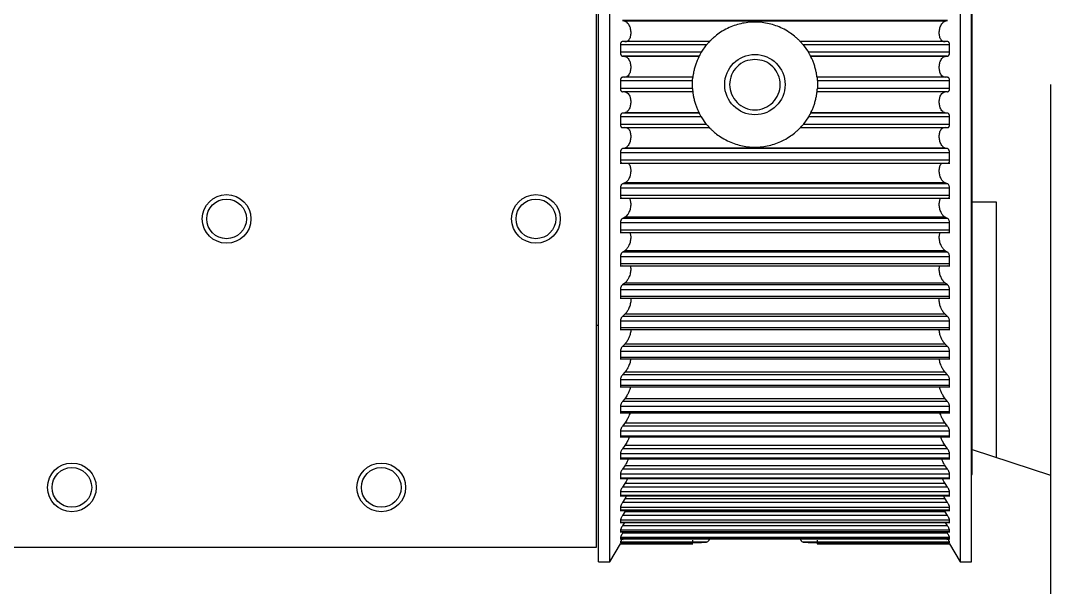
# Model space of a CAD drawing. Header units: millimetres. Extents: x -898 to -44, y -703 to 190.
# Drawn here: x -412.1 to -326.5, y 96.1 to 143.2 of the extents above; entities that cross this region are included whole.
import ezdxf

# ---------------------------------------------------------------- set-up
doc = ezdxf.new("R2010")
doc.units = ezdxf.units.MM

msp = doc.modelspace()

# ---------------------------------------------------------------- linework, layer by layer
at = {"color": 7, "linetype": 'Continuous', "lineweight": 25}
for p, q in [((-364.099, 98.196), (-364.099, 177.559)), ((-363.149, 98.196), (-363.149, 177.559)), ((-334.049, 177.559), (-334.049, 98.196)), ((-333.099, 98.196), (-333.099, 177.559)), ((-364.299, 176.378), (-364.299, 99.378)), ((-333.049, 105.478), (-333.049, 170.278)), ((-362.109, 143.203), (-361.915, 143.156)), ((-335.089, 143.203), (-362.109, 143.203)), ((-335.283, 143.156), (-361.915, 143.156)), ((-335.283, 143.156), (-335.089, 143.203)), ((-354.848, 141.456), (-362.124, 141.456)), ((-335.073, 141.456), (-347.349, 141.456)), ((-362.283, 141.182), (-362.283, 140.565)), ((-355.114, 141.182), (-362.283, 141.182)), ((-355.551, 140.565), (-362.283, 140.565)), ((-355.551, 140.565), (-355.114, 141.182)), ((-334.915, 141.182), (-347.084, 141.182)), ((-347.084, 141.182), (-346.647, 140.565)), ((-334.915, 140.565), (-346.647, 140.565)), ((-334.915, 140.565), (-334.915, 141.182)), ((-362.109, 140.244), (-361.915, 140.223)), ((-355.729, 140.244), (-362.109, 140.244)), ((-355.74, 140.223), (-361.915, 140.223)), ((-355.74, 140.223), (-355.729, 140.244)), ((-335.089, 140.244), (-346.469, 140.244)), ((-346.469, 140.244), (-346.458, 140.223)), ((-335.283, 140.223), (-346.458, 140.223)), ((-335.283, 140.223), (-335.089, 140.244)), ((-362.283, 138.187), (-362.283, 137.568)), ((-356.29, 138.187), (-362.283, 138.187)), ((-356.263, 138.485), (-362.109, 138.485)), ((-335.089, 138.485), (-345.934, 138.485)), ((-334.915, 138.187), (-345.908, 138.187)), ((-334.915, 137.568), (-334.915, 138.187)), ((-326.54, 137.878), (-326.54, 4.401)), ((-356.29, 137.568), (-362.283, 137.568)), ((-356.263, 137.271), (-362.109, 137.271)), ((-335.089, 137.271), (-345.934, 137.271)), ((-334.915, 137.568), (-345.908, 137.568)), ((-361.915, 135.532), (-362.109, 135.511)), ((-355.729, 135.511), (-362.109, 135.511)), ((-355.74, 135.532), (-361.915, 135.532)), ((-355.74, 135.532), (-355.729, 135.511)), ((-346.469, 135.511), (-346.458, 135.532)), ((-335.089, 135.511), (-346.469, 135.511)), ((-335.283, 135.532), (-346.458, 135.532)), ((-335.089, 135.511), (-335.283, 135.532)), ((-362.283, 135.191), (-362.283, 134.573)), ((-355.551, 135.191), (-362.283, 135.191)), ((-355.114, 134.573), (-362.283, 134.573)), ((-355.114, 134.573), (-355.551, 135.191)), ((-346.647, 135.191), (-347.084, 134.573)), ((-334.915, 134.573), (-347.084, 134.573)), ((-334.915, 135.191), (-346.647, 135.191)), ((-334.915, 134.573), (-334.915, 135.191)), ((-362.124, 134.299), (-354.852, 134.299)), ((-347.345, 134.299), (-335.073, 134.299)), ((-362.283, 132.211), (-362.283, 131.599)), ((-334.915, 132.211), (-362.283, 132.211)), ((-361.915, 132.599), (-362.109, 132.552)), ((-335.089, 132.552), (-362.109, 132.552)), ((-335.283, 132.599), (-361.915, 132.599)), ((-335.089, 132.552), (-335.283, 132.599)), ((-334.915, 131.599), (-334.915, 132.211)), ((-362.308, 131.348), (-334.892, 131.348)), ((-334.915, 131.599), (-362.283, 131.599)), ((-362.283, 129.266), (-362.283, 128.664)), ((-334.915, 129.266), (-362.283, 129.266)), ((-361.915, 129.699), (-362.109, 129.626)), ((-335.089, 129.626), (-362.109, 129.626)), ((-335.283, 129.699), (-361.915, 129.699)), ((-335.089, 129.626), (-335.283, 129.699)), ((-334.915, 128.664), (-334.915, 129.266)), ((-362.308, 128.436), (-334.892, 128.436)), ((-334.915, 128.664), (-362.283, 128.664)), ((-333.049, 128.118), (-331.049, 128.118)), ((-331.049, 128.118), (-331.049, 106.878)), ((-361.915, 126.85), (-362.109, 126.751)), ((-335.089, 126.751), (-362.109, 126.751)), ((-335.283, 126.85), (-361.915, 126.85)), ((-335.089, 126.751), (-335.283, 126.85)), ((-362.283, 126.374), (-362.283, 125.785)), ((-334.915, 126.374), (-362.283, 126.374)), ((-334.915, 125.785), (-334.915, 126.374)), ((-362.308, 125.58), (-334.892, 125.58)), ((-334.915, 125.785), (-362.283, 125.785)), ((-362.283, 123.553), (-362.283, 122.981)), ((-334.915, 123.553), (-362.283, 123.553)), ((-361.915, 124.068), (-362.109, 123.944)), ((-335.089, 123.944), (-362.109, 123.944)), ((-335.283, 124.068), (-361.915, 124.068)), ((-335.089, 123.944), (-335.283, 124.068)), ((-334.915, 122.981), (-334.915, 123.553)), ((-362.308, 122.798), (-334.892, 122.798)), ((-334.915, 122.981), (-362.283, 122.981)), ((-362.283, 120.82), (-362.283, 120.268)), ((-334.915, 120.82), (-362.283, 120.82)), ((-361.915, 121.371), (-362.109, 121.223)), ((-335.089, 121.223), (-362.109, 121.223)), ((-335.283, 121.371), (-361.915, 121.371)), ((-335.089, 121.223), (-335.283, 121.371)), ((-334.915, 120.268), (-334.915, 120.82)), ((-362.308, 120.107), (-334.892, 120.107)), ((-334.915, 120.268), (-362.283, 120.268)), ((-362.283, 118.192), (-362.283, 117.664)), ((-334.915, 118.192), (-362.283, 118.192)), ((-361.915, 118.776), (-362.109, 118.605)), ((-335.089, 118.605), (-362.109, 118.605)), ((-335.283, 118.776), (-361.915, 118.776)), ((-335.089, 118.605), (-335.283, 118.776)), ((-334.915, 117.664), (-334.915, 118.192)), ((-364.299, 117.868), (-364.099, 117.868)), ((-362.308, 117.523), (-334.892, 117.523)), ((-334.915, 117.664), (-362.283, 117.664)), ((-362.283, 115.686), (-362.283, 115.185)), ((-334.915, 115.686), (-362.283, 115.686)), ((-361.915, 116.299), (-362.109, 116.106)), ((-335.089, 116.106), (-362.109, 116.106)), ((-335.283, 116.299), (-361.915, 116.299)), ((-335.089, 116.106), (-335.283, 116.299)), ((-334.915, 115.185), (-334.915, 115.686)), ((-362.308, 115.064), (-334.892, 115.064)), ((-334.915, 115.185), (-362.283, 115.185)), ((-361.915, 113.955), (-362.109, 113.741)), ((-335.283, 113.955), (-361.915, 113.955)), ((-335.089, 113.741), (-335.283, 113.955)), ((-362.283, 113.317), (-362.283, 112.846)), ((-334.915, 113.317), (-362.283, 113.317)), ((-335.089, 113.741), (-362.109, 113.741)), ((-334.915, 112.846), (-334.915, 113.317)), ((-362.308, 112.743), (-334.892, 112.743)), ((-334.915, 112.846), (-362.283, 112.846)), ((-361.915, 111.759), (-362.109, 111.525)), ((-335.089, 111.525), (-362.109, 111.525)), ((-335.283, 111.759), (-361.915, 111.759)), ((-335.089, 111.525), (-335.283, 111.759)), ((-362.308, 110.575), (-334.892, 110.575)), ((-362.283, 111.099), (-362.283, 110.661)), ((-334.915, 111.099), (-362.283, 111.099)), ((-334.915, 110.661), (-362.283, 110.661)), ((-334.915, 110.661), (-334.915, 111.099)), ((-361.915, 109.723), (-362.109, 109.471)), ((-335.283, 109.723), (-361.915, 109.723)), ((-335.089, 109.471), (-335.283, 109.723)), ((-362.283, 109.046), (-362.283, 108.644)), ((-334.915, 109.046), (-362.283, 109.046)), ((-335.089, 109.471), (-362.109, 109.471)), ((-334.915, 108.644), (-334.915, 109.046)), ((-362.308, 108.574), (-334.892, 108.574)), ((-334.915, 108.644), (-362.283, 108.644)), ((-361.915, 107.861), (-362.109, 107.592)), ((-335.283, 107.861), (-361.915, 107.861)), ((-335.089, 107.592), (-335.283, 107.861)), ((-362.283, 107.171), (-362.283, 106.807)), ((-334.915, 107.171), (-362.283, 107.171)), ((-335.089, 107.592), (-362.109, 107.592)), ((-334.915, 106.807), (-334.915, 107.171)), ((-333.049, 107.539), (-326.54, 105.387)), ((-362.308, 106.751), (-334.892, 106.751)), ((-334.915, 106.807), (-362.283, 106.807)), ((-361.915, 106.184), (-362.109, 105.9)), ((-335.283, 106.184), (-361.915, 106.184)), ((-335.089, 105.9), (-335.283, 106.184)), ((-362.283, 105.485), (-362.283, 105.162)), ((-334.915, 105.485), (-362.283, 105.485)), ((-335.089, 105.9), (-362.109, 105.9)), ((-334.915, 105.162), (-334.915, 105.485)), ((-362.308, 105.119), (-334.892, 105.119)), ((-334.915, 105.162), (-362.283, 105.162)), ((-361.915, 104.703), (-362.109, 104.406)), ((-335.283, 104.703), (-361.915, 104.703)), ((-335.089, 104.406), (-335.283, 104.703)), ((-362.308, 103.686), (-334.892, 103.686)), ((-362.283, 103.999), (-362.283, 103.718)), ((-334.915, 103.999), (-362.283, 103.999)), ((-334.915, 103.718), (-362.283, 103.718)), ((-335.089, 104.406), (-362.109, 104.406)), ((-361.766, 103.686), (-361.915, 103.426)), ((-335.283, 103.426), (-335.431, 103.686)), ((-334.915, 103.718), (-334.915, 103.999)), ((-362.283, 102.722), (-362.283, 102.485)), ((-334.915, 102.722), (-362.283, 102.722)), ((-361.915, 103.426), (-362.109, 103.117)), ((-335.089, 103.117), (-362.109, 103.117)), ((-335.283, 103.426), (-361.915, 103.426)), ((-335.089, 103.117), (-335.283, 103.426)), ((-334.915, 102.485), (-334.915, 102.722)), ((-362.308, 102.463), (-334.892, 102.463)), ((-334.915, 102.485), (-362.283, 102.485)), ((-361.915, 102.361), (-362.109, 102.043)), ((-335.089, 102.043), (-362.109, 102.043)), ((-335.283, 102.361), (-361.915, 102.361)), ((-335.089, 102.043), (-335.283, 102.361)), ((-362.308, 101.456), (-334.892, 101.456)), ((-362.283, 101.661), (-362.283, 101.47)), ((-334.915, 101.661), (-362.283, 101.661)), ((-334.915, 101.47), (-362.283, 101.47)), ((-361.95, 101.456), (-362.109, 101.19)), ((-335.089, 101.19), (-362.109, 101.19)), ((-335.089, 101.19), (-335.247, 101.456)), ((-334.915, 101.47), (-334.915, 101.661)), ((-362.308, 100.672), (-334.892, 100.672)), ((-362.283, 100.824), (-362.283, 100.68)), ((-334.915, 100.824), (-362.283, 100.824)), ((-334.915, 100.68), (-362.283, 100.68)), ((-362.283, 100.216), (-362.283, 100.119)), ((-334.915, 100.216), (-362.283, 100.216)), ((-362.045, 100.672), (-362.109, 100.563)), ((-335.089, 100.563), (-362.109, 100.563)), ((-335.089, 100.563), (-335.153, 100.672)), ((-334.915, 100.68), (-334.915, 100.824)), ((-334.915, 100.119), (-334.915, 100.216)), ((-364.299, 99.378), (-832.549, 99.378)), ((-363.149, 98.196), (-362.283, 99.696)), ((-362.308, 100.115), (-334.892, 100.115)), ((-362.308, 99.79), (-355.526, 99.79)), ((-334.915, 100.119), (-362.283, 100.119)), ((-362.283, 99.839), (-362.283, 99.791)), ((-355.114, 99.839), (-362.283, 99.839)), ((-355.551, 99.791), (-362.283, 99.791)), ((-362.283, 99.697), (-362.283, 99.696)), ((-356.29, 99.697), (-362.283, 99.697)), ((-362.283, 99.696), (-356.261, 99.696)), ((-362.043, 100.115), (-362.109, 100.002)), ((-355.551, 99.791), (-355.114, 99.839)), ((-347.084, 99.839), (-346.647, 99.791)), ((-334.915, 99.839), (-347.084, 99.839)), ((-346.674, 99.79), (-334.892, 99.79)), ((-334.915, 99.791), (-346.647, 99.791)), ((-345.937, 99.696), (-334.915, 99.696)), ((-345.908, 99.697), (-345.9, 99.696)), ((-334.915, 99.697), (-345.908, 99.697)), ((-335.089, 100.002), (-335.154, 100.115)), ((-334.915, 99.791), (-334.915, 99.839)), ((-334.915, 99.696), (-334.915, 99.697)), ((-334.915, 99.696), (-334.049, 98.196)), ((-364.099, 98.196), (-363.149, 98.196)), ((-334.049, 98.196), (-333.099, 98.196))]:
    msp.add_line(p, q, dxfattribs=at)
for centre, radius in [((-351.099, 137.878), 2.512), ((-395.013, 126.711), 2.025), ((-369.299, 126.711), 2.025), ((-395.013, 126.711), 1.65), ((-369.299, 126.711), 1.65), ((-407.87, 104.378), 2.025), ((-382.156, 104.378), 2.025), ((-407.87, 104.378), 1.65), ((-382.156, 104.378), 1.65)]:
    msp.add_circle(centre, radius, dxfattribs=at)
msp.add_arc((-333.149, 105.478), 0.1, 300, 0, dxfattribs=at)
for points, knots in [([(-361.915, 143.156), (-361.844, 143.123), (-361.724, 143.068), (-361.586, 142.879), (-361.506, 142.703), (-361.455, 142.534), (-361.424, 142.362), (-361.413, 142.192), (-361.424, 142.025), (-361.454, 141.864), (-361.504, 141.715), (-361.584, 141.569), (-361.723, 141.432), (-361.843, 141.426), (-361.915, 141.423)], [0, 0, 0, 0, 0.1477468, 0.248318, 0.31704, 0.3813259, 0.4417243, 0.4988965, 0.5561862, 0.6166657, 0.6810101, 0.7497807, 0.8513055, 1, 1, 1, 1]), ([(-347.295, 141.423), (-347.293, 141.421), (-347.289, 141.417), (-347.324, 141.454), (-347.414, 141.549), (-347.589, 141.717), (-347.859, 141.952), (-348.271, 142.256), (-348.972, 142.653), (-349.908, 142.985), (-351.097, 143.124), (-352.285, 142.986), (-353.221, 142.655), (-353.923, 142.258), (-354.337, 141.954), (-354.608, 141.718), (-354.783, 141.549), (-354.874, 141.454), (-354.908, 141.417), (-354.905, 141.421), (-354.903, 141.423)], [0, 0, 0, 0, 0.0157775, 0.0314863, 0.0628949, 0.0923068, 0.1258674, 0.1823978, 0.2509468, 0.3753539, 0.4997929, 0.6243667, 0.748192, 0.8171632, 0.8739243, 0.9075352, 0.9370473, 0.9684791, 0.9841996, 1, 1, 1, 1]), ([(-335.283, 141.423), (-335.354, 141.426), (-335.474, 141.432), (-335.612, 141.567), (-335.691, 141.71), (-335.742, 141.859), (-335.773, 142.019), (-335.784, 142.185), (-335.774, 142.356), (-335.744, 142.528), (-335.693, 142.698), (-335.614, 142.876), (-335.475, 143.067), (-335.355, 143.123), (-335.283, 143.156)], [0, 0, 0, 0, 0.147747, 0.248318, 0.31704, 0.381326, 0.441724, 0.498896, 0.556186, 0.616666, 0.68101, 0.749781, 0.851306, 1, 1, 1, 1]), ([(-362.109, 141.455), (-362.133, 141.453), (-362.176, 141.451), (-362.224, 141.401), (-362.252, 141.348), (-362.27, 141.295), (-362.281, 141.24), (-362.282, 141.201), (-362.283, 141.182)], [0, 0, 0, 0, 0.290699, 0.50771, 0.643157, 0.769606, 0.888123, 1, 1, 1, 1]), ([(-355.114, 141.182), (-355.079, 141.225), (-355.021, 141.295), (-354.952, 141.369), (-354.912, 141.415), (-354.886, 141.443), (-354.872, 141.457), (-354.873, 141.455), (-354.873, 141.455)], [0, 0, 0, 0, 0.309892, 0.498919, 0.64281, 0.772309, 0.890164, 1, 1, 1, 1]), ([(-347.324, 141.455), (-347.325, 141.455), (-347.326, 141.457), (-347.312, 141.443), (-347.286, 141.415), (-347.246, 141.369), (-347.176, 141.295), (-347.119, 141.225), (-347.084, 141.182)], [0, 0, 0, 0, 0.109822, 0.22767, 0.357166, 0.501057, 0.69007, 1, 1, 1, 1]), ([(-334.915, 141.182), (-334.916, 141.201), (-334.917, 141.239), (-334.928, 141.295), (-334.945, 141.348), (-334.974, 141.401), (-335.022, 141.451), (-335.064, 141.453), (-335.089, 141.455)], [0, 0, 0, 0, 0.111503, 0.229876, 0.356408, 0.492158, 0.709703, 1, 1, 1, 1]), ([(-362.283, 140.565), (-362.282, 140.545), (-362.281, 140.506), (-362.27, 140.448), (-362.253, 140.391), (-362.224, 140.329), (-362.176, 140.266), (-362.133, 140.252), (-362.109, 140.244)], [0, 0, 0, 0, 0.114372, 0.230494, 0.3553, 0.489798, 0.711341, 1, 1, 1, 1]), ([(-355.551, 140.565), (-355.573, 140.527), (-355.617, 140.453), (-355.665, 140.366), (-355.696, 140.308), (-355.714, 140.274), (-355.726, 140.251), (-355.728, 140.247), (-355.729, 140.244)], [0, 0, 0, 0, 0.252539, 0.506825, 0.639161, 0.761399, 0.87949, 1, 1, 1, 1]), ([(-346.469, 140.244), (-346.47, 140.247), (-346.472, 140.251), (-346.484, 140.274), (-346.502, 140.308), (-346.533, 140.367), (-346.581, 140.453), (-346.625, 140.528), (-346.647, 140.565)], [0, 0, 0, 0, 0.120049, 0.237962, 0.36031, 0.493006, 0.747889, 1, 1, 1, 1]), ([(-335.089, 140.244), (-335.064, 140.252), (-335.022, 140.266), (-334.974, 140.329), (-334.945, 140.39), (-334.928, 140.447), (-334.917, 140.505), (-334.916, 140.545), (-334.915, 140.565)], [0, 0, 0, 0, 0.290682, 0.50768, 0.642379, 0.767567, 0.884275, 1, 1, 1, 1]), ([(-361.915, 140.223), (-361.844, 140.2), (-361.724, 140.162), (-361.586, 139.99), (-361.506, 139.823), (-361.455, 139.66), (-361.424, 139.491), (-361.413, 139.321), (-361.424, 139.152), (-361.454, 138.986), (-361.504, 138.829), (-361.584, 138.671), (-361.723, 138.515), (-361.843, 138.493), (-361.915, 138.479)], [0, 0, 0, 0, 0.147747, 0.248318, 0.31704, 0.381326, 0.441724, 0.498896, 0.556186, 0.616666, 0.68101, 0.749781, 0.851306, 1, 1, 1, 1]), ([(-355.74, 140.223), (-355.743, 140.217), (-355.749, 140.204), (-355.789, 140.124), (-355.872, 139.946), (-355.986, 139.665), (-356.095, 139.334), (-356.18, 138.999), (-356.224, 138.76), (-356.247, 138.615), (-356.261, 138.503), (-356.263, 138.489), (-356.264, 138.479)], [0, 0, 0, 0, 0.06076, 0.120686, 0.24843, 0.375647, 0.498997, 0.624482, 0.74891, 0.813129, 0.874711, 1, 1, 1, 1]), ([(-351.099, 139.978), (-350.824, 139.945), (-350.275, 139.879), (-349.574, 139.399), (-349.113, 138.703), (-348.942, 137.878), (-349.112, 137.056), (-349.573, 136.353), (-350.275, 135.892), (-351.098, 135.721), (-351.921, 135.891), (-352.623, 136.351), (-353.084, 137.053), (-353.256, 137.875), (-353.086, 138.7), (-352.625, 139.398), (-351.923, 139.879), (-351.373, 139.945), (-351.099, 139.978)], [0, 0, 0, 0, 0.062493, 0.125014, 0.187493, 0.249919, 0.312395, 0.374936, 0.437471, 0.499942, 0.562372, 0.624852, 0.687371, 0.749852, 0.812333, 0.874882, 0.93747, 1, 1, 1, 1]), ([(-345.934, 138.479), (-345.935, 138.489), (-345.936, 138.503), (-345.951, 138.615), (-345.973, 138.76), (-346.018, 138.999), (-346.103, 139.334), (-346.212, 139.665), (-346.325, 139.946), (-346.408, 140.124), (-346.448, 140.204), (-346.455, 140.217), (-346.458, 140.223)], [0, 0, 0, 0, 0.125171, 0.186681, 0.25081, 0.375248, 0.500826, 0.624154, 0.751482, 0.879247, 0.939199, 1, 1, 1, 1]), ([(-335.283, 138.479), (-335.354, 138.493), (-335.474, 138.515), (-335.612, 138.669), (-335.691, 138.824), (-335.742, 138.981), (-335.773, 139.146), (-335.784, 139.314), (-335.774, 139.485), (-335.744, 139.654), (-335.693, 139.818), (-335.614, 139.987), (-335.475, 140.161), (-335.355, 140.2), (-335.283, 140.223)], [0, 0, 0, 0, 0.147747, 0.248318, 0.31704, 0.381326, 0.441724, 0.498896, 0.556186, 0.616666, 0.68101, 0.749781, 0.851306, 1, 1, 1, 1]), ([(-362.109, 138.485), (-362.133, 138.48), (-362.176, 138.472), (-362.224, 138.415), (-362.252, 138.358), (-362.27, 138.303), (-362.281, 138.245), (-362.282, 138.206), (-362.283, 138.187)], [0, 0, 0, 0, 0.290699, 0.50771, 0.643157, 0.769606, 0.888123, 1, 1, 1, 1]), ([(-356.29, 137.568), (-356.295, 137.684), (-356.303, 137.89), (-356.294, 138.096), (-356.29, 138.187)], [0, 0, 0, 0, 0.559946, 1, 1, 1, 1]), ([(-356.29, 138.187), (-356.287, 138.227), (-356.282, 138.306), (-356.273, 138.404), (-356.264, 138.473), (-356.264, 138.481), (-356.263, 138.485)], [0, 0, 0, 0, 0.250006, 0.500219, 0.749413, 1, 1, 1, 1]), ([(-345.934, 138.485), (-345.934, 138.482), (-345.933, 138.477), (-345.929, 138.442), (-345.924, 138.391), (-345.917, 138.305), (-345.911, 138.227), (-345.908, 138.187)], [0, 0, 0, 0, 0.225429, 0.356872, 0.500526, 0.750239, 1, 1, 1, 1]), ([(-345.908, 138.187), (-345.903, 138.072), (-345.894, 137.865), (-345.904, 137.659), (-345.908, 137.568)], [0, 0, 0, 0, 0.559946, 1, 1, 1, 1]), ([(-334.962, 138.392), (-334.98, 138.419), (-335.018, 138.475), (-335.065, 138.481), (-335.089, 138.485)], [0, 0, 0, 0, 0.498929, 1, 1, 1, 1]), ([(-334.915, 138.187), (-334.915, 138.205), (-334.917, 138.242), (-334.926, 138.296), (-334.94, 138.348), (-334.954, 138.377), (-334.962, 138.392)], [0, 0, 0, 0, 0.234869, 0.47831, 0.732667, 1, 1, 1, 1]), ([(-362.283, 137.568), (-362.282, 137.549), (-362.281, 137.51), (-362.27, 137.453), (-362.252, 137.398), (-362.224, 137.34), (-362.176, 137.283), (-362.133, 137.275), (-362.109, 137.271)], [0, 0, 0, 0, 0.111503, 0.229876, 0.356408, 0.492158, 0.709703, 1, 1, 1, 1]), ([(-361.915, 137.276), (-361.844, 137.263), (-361.724, 137.241), (-361.586, 137.087), (-361.506, 136.931), (-361.455, 136.775), (-361.424, 136.61), (-361.413, 136.441), (-361.424, 136.271), (-361.454, 136.101), (-361.504, 135.937), (-361.584, 135.769), (-361.723, 135.595), (-361.843, 135.555), (-361.915, 135.532)], [0, 0, 0, 0, 0.147747, 0.248318, 0.31704, 0.381326, 0.441724, 0.498896, 0.556186, 0.616666, 0.68101, 0.749781, 0.851306, 1, 1, 1, 1]), ([(-356.29, 137.568), (-356.288, 137.549), (-356.286, 137.51), (-356.28, 137.435), (-356.273, 137.354), (-356.266, 137.296), (-356.264, 137.273), (-356.263, 137.271), (-356.263, 137.271)], [0, 0, 0, 0, 0.124069, 0.245531, 0.50023, 0.754792, 0.876082, 1, 1, 1, 1]), ([(-356.264, 137.276), (-356.263, 137.266), (-356.261, 137.252), (-356.247, 137.141), (-356.225, 136.996), (-356.18, 136.756), (-356.095, 136.422), (-355.986, 136.09), (-355.872, 135.809), (-355.789, 135.632), (-355.749, 135.551), (-355.743, 135.539), (-355.74, 135.532)], [0, 0, 0, 0, 0.1251706, 0.1866811, 0.2508096, 0.3752479, 0.5008262, 0.6241535, 0.7514824, 0.8792469, 0.9391993, 1, 1, 1, 1]), ([(-346.458, 135.532), (-346.455, 135.539), (-346.448, 135.551), (-346.408, 135.632), (-346.325, 135.809), (-346.212, 136.09), (-346.103, 136.421), (-346.018, 136.756), (-345.973, 136.995), (-345.951, 137.14), (-345.936, 137.252), (-345.935, 137.266), (-345.934, 137.276)], [0, 0, 0, 0, 0.0607598, 0.120686, 0.2484296, 0.3756473, 0.498997, 0.6244824, 0.7489104, 0.8131287, 0.8747114, 1, 1, 1, 1]), ([(-345.934, 137.271), (-345.934, 137.271), (-345.934, 137.273), (-345.931, 137.296), (-345.925, 137.354), (-345.917, 137.435), (-345.912, 137.51), (-345.909, 137.549), (-345.908, 137.568)], [0, 0, 0, 0, 0.123892, 0.245174, 0.499767, 0.754451, 0.875916, 1, 1, 1, 1]), ([(-335.283, 135.532), (-335.354, 135.555), (-335.474, 135.594), (-335.612, 135.766), (-335.691, 135.932), (-335.742, 136.096), (-335.773, 136.265), (-335.784, 136.435), (-335.774, 136.604), (-335.744, 136.769), (-335.693, 136.927), (-335.614, 137.084), (-335.475, 137.24), (-335.355, 137.263), (-335.283, 137.276)], [0, 0, 0, 0, 0.147747, 0.248318, 0.31704, 0.381326, 0.441724, 0.498896, 0.556186, 0.616666, 0.68101, 0.749781, 0.851306, 1, 1, 1, 1]), ([(-335.089, 137.271), (-335.064, 137.275), (-335.022, 137.283), (-334.974, 137.34), (-334.945, 137.398), (-334.928, 137.453), (-334.917, 137.51), (-334.916, 137.549), (-334.915, 137.568)], [0, 0, 0, 0, 0.290699, 0.50771, 0.643157, 0.769606, 0.888123, 1, 1, 1, 1]), ([(-362.109, 135.511), (-362.133, 135.503), (-362.176, 135.489), (-362.224, 135.426), (-362.252, 135.365), (-362.27, 135.309), (-362.281, 135.25), (-362.282, 135.21), (-362.283, 135.191)], [0, 0, 0, 0, 0.290682, 0.50768, 0.642379, 0.767567, 0.884275, 1, 1, 1, 1]), ([(-355.551, 135.191), (-355.576, 135.234), (-355.625, 135.318), (-355.68, 135.425), (-355.718, 135.493), (-355.726, 135.506), (-355.729, 135.511)], [0, 0, 0, 0, 0.294688, 0.564209, 0.797735, 1, 1, 1, 1]), ([(-346.469, 135.511), (-346.47, 135.509), (-346.472, 135.504), (-346.484, 135.483), (-346.502, 135.45), (-346.532, 135.394), (-346.579, 135.306), (-346.623, 135.231), (-346.647, 135.191)], [0, 0, 0, 0, 0.112458, 0.231376, 0.357839, 0.492747, 0.728069, 1, 1, 1, 1]), ([(-334.915, 135.191), (-334.916, 135.21), (-334.917, 135.249), (-334.928, 135.308), (-334.945, 135.364), (-334.974, 135.426), (-335.021, 135.489), (-335.064, 135.503), (-335.089, 135.511)], [0, 0, 0, 0, 0.114372, 0.230494, 0.3553, 0.489798, 0.711341, 1, 1, 1, 1]), ([(-362.283, 134.573), (-362.282, 134.555), (-362.281, 134.516), (-362.27, 134.46), (-362.252, 134.408), (-362.224, 134.354), (-362.176, 134.304), (-362.133, 134.302), (-362.109, 134.301)], [0, 0, 0, 0, 0.111503, 0.229876, 0.356408, 0.492158, 0.709703, 1, 1, 1, 1]), ([(-355.114, 134.573), (-355.084, 134.537), (-355.026, 134.468), (-354.958, 134.392), (-354.914, 134.345), (-354.889, 134.317), (-354.872, 134.299), (-354.873, 134.3), (-354.873, 134.301)], [0, 0, 0, 0, 0.260605, 0.499924, 0.629301, 0.752569, 0.876069, 1, 1, 1, 1]), ([(-347.324, 134.301), (-347.325, 134.3), (-347.326, 134.299), (-347.309, 134.317), (-347.283, 134.345), (-347.24, 134.392), (-347.172, 134.468), (-347.114, 134.537), (-347.084, 134.573)], [0, 0, 0, 0, 0.12393, 0.247422, 0.370628, 0.500053, 0.739362, 1, 1, 1, 1]), ([(-335.089, 134.301), (-335.064, 134.302), (-335.022, 134.304), (-334.974, 134.354), (-334.945, 134.408), (-334.928, 134.46), (-334.917, 134.516), (-334.916, 134.555), (-334.915, 134.573)], [0, 0, 0, 0, 0.290699, 0.50771, 0.643157, 0.769606, 0.888123, 1, 1, 1, 1]), ([(-361.915, 134.332), (-361.844, 134.329), (-361.724, 134.324), (-361.586, 134.189), (-361.506, 134.045), (-361.455, 133.896), (-361.424, 133.736), (-361.413, 133.57), (-361.424, 133.4), (-361.454, 133.227), (-361.504, 133.057), (-361.584, 132.879), (-361.723, 132.688), (-361.843, 132.632), (-361.915, 132.599)], [0, 0, 0, 0, 0.147747, 0.248318, 0.31704, 0.381326, 0.441724, 0.498896, 0.556186, 0.616666, 0.68101, 0.749781, 0.851306, 1, 1, 1, 1]), ([(-354.896, 134.325), (-354.891, 134.32), (-354.873, 134.3), (-354.782, 134.205), (-354.609, 134.038), (-354.339, 133.803), (-353.927, 133.5), (-353.226, 133.102), (-352.29, 132.771), (-351.101, 132.631), (-349.913, 132.77), (-348.976, 133.1), (-348.275, 133.497), (-347.86, 133.802), (-347.591, 134.036), (-347.412, 134.209), (-347.351, 134.273), (-347.319, 134.306)], [0, 0, 0, 0, 0.011875, 0.045001, 0.076022, 0.111419, 0.171042, 0.243341, 0.374553, 0.5058, 0.637122, 0.767831, 0.840525, 0.90041, 0.935846, 0.966977, 1, 1, 1, 1]), ([(-335.283, 132.599), (-335.354, 132.632), (-335.474, 132.687), (-335.612, 132.876), (-335.691, 133.052), (-335.742, 133.221), (-335.773, 133.393), (-335.784, 133.564), (-335.774, 133.73), (-335.744, 133.891), (-335.693, 134.041), (-335.614, 134.186), (-335.475, 134.323), (-335.355, 134.329), (-335.283, 134.332)], [0, 0, 0, 0, 0.147747, 0.248318, 0.31704, 0.381326, 0.441724, 0.498896, 0.556186, 0.616666, 0.68101, 0.749781, 0.851306, 1, 1, 1, 1]), ([(-362.109, 132.552), (-362.133, 132.541), (-362.176, 132.521), (-362.224, 132.452), (-362.252, 132.388), (-362.269, 132.331), (-362.281, 132.271), (-362.282, 132.231), (-362.283, 132.211)], [0, 0, 0, 0, 0.290671, 0.50766, 0.641352, 0.765048, 0.879745, 1, 1, 1, 1]), ([(-334.915, 132.211), (-334.916, 132.231), (-334.917, 132.27), (-334.928, 132.329), (-334.945, 132.386), (-334.973, 132.452), (-335.021, 132.521), (-335.065, 132.541), (-335.089, 132.552)], [0, 0, 0, 0, 0.118959, 0.232226, 0.354726, 0.487412, 0.713305, 1, 1, 1, 1]), ([(-362.283, 131.599), (-362.282, 131.581), (-362.281, 131.542), (-362.27, 131.489), (-362.252, 131.439), (-362.224, 131.39), (-362.176, 131.347), (-362.133, 131.351), (-362.109, 131.353)], [0, 0, 0, 0, 0.111503, 0.229876, 0.356408, 0.492158, 0.709703, 1, 1, 1, 1]), ([(-361.649, 131.348), (-361.624, 131.331), (-361.569, 131.294), (-361.507, 131.181), (-361.455, 131.043), (-361.424, 130.888), (-361.413, 130.726), (-361.424, 130.556), (-361.454, 130.382), (-361.504, 130.207), (-361.584, 130.02), (-361.723, 129.813), (-361.843, 129.742), (-361.915, 129.699)], [0, 0, 0, 0, 0.069506, 0.154576, 0.234154, 0.30892, 0.379692, 0.450611, 0.525477, 0.605128, 0.690258, 0.815934, 1, 1, 1, 1]), ([(-335.283, 129.699), (-335.354, 129.741), (-335.474, 129.812), (-335.612, 130.017), (-335.691, 130.202), (-335.742, 130.376), (-335.773, 130.55), (-335.784, 130.719), (-335.774, 130.883), (-335.744, 131.038), (-335.693, 131.177), (-335.63, 131.292), (-335.574, 131.331), (-335.549, 131.348)], [0, 0, 0, 0, 0.182863, 0.307338, 0.392394, 0.471959, 0.546713, 0.617474, 0.68838, 0.763234, 0.842872, 0.927988, 1, 1, 1, 1]), ([(-335.089, 131.353), (-335.064, 131.351), (-335.022, 131.347), (-334.974, 131.39), (-334.945, 131.439), (-334.928, 131.489), (-334.917, 131.542), (-334.916, 131.581), (-334.915, 131.599)], [0, 0, 0, 0, 0.290699, 0.50771, 0.643157, 0.769606, 0.888123, 1, 1, 1, 1]), ([(-362.109, 129.626), (-362.133, 129.612), (-362.176, 129.586), (-362.224, 129.512), (-362.252, 129.445), (-362.269, 129.387), (-362.281, 129.326), (-362.282, 129.286), (-362.283, 129.266)], [0, 0, 0, 0, 0.290665, 0.507651, 0.640118, 0.762127, 0.875996, 1, 1, 1, 1]), ([(-334.915, 129.266), (-334.916, 129.286), (-334.917, 129.322), (-334.93, 129.394), (-334.96, 129.482), (-335.004, 129.558), (-335.049, 129.606), (-335.075, 129.619), (-335.089, 129.626)], [0, 0, 0, 0, 0.122834, 0.215424, 0.426837, 0.68709, 0.837015, 1, 1, 1, 1]), ([(-362.283, 128.664), (-362.282, 128.645), (-362.281, 128.608), (-362.27, 128.557), (-362.252, 128.51), (-362.224, 128.466), (-362.176, 128.43), (-362.133, 128.44), (-362.109, 128.445)], [0, 0, 0, 0, 0.111503, 0.229876, 0.356408, 0.492158, 0.709703, 1, 1, 1, 1]), ([(-361.563, 128.436), (-361.544, 128.41), (-361.502, 128.354), (-361.456, 128.23), (-361.424, 128.084), (-361.413, 127.925), (-361.424, 127.758), (-361.454, 127.582), (-361.504, 127.405), (-361.584, 127.21), (-361.723, 126.988), (-361.843, 126.901), (-361.915, 126.85)], [0, 0, 0, 0, 0.074425, 0.161547, 0.243402, 0.320884, 0.398525, 0.48049, 0.567692, 0.660893, 0.798483, 1, 1, 1, 1]), ([(-335.283, 126.85), (-335.354, 126.901), (-335.474, 126.987), (-335.612, 127.206), (-335.691, 127.399), (-335.742, 127.577), (-335.773, 127.751), (-335.784, 127.919), (-335.774, 128.078), (-335.744, 128.226), (-335.697, 128.351), (-335.655, 128.409), (-335.635, 128.436)], [0, 0, 0, 0, 0.200284, 0.336618, 0.429777, 0.516922, 0.598797, 0.676299, 0.753961, 0.835946, 0.923171, 1, 1, 1, 1]), ([(-335.089, 128.445), (-335.064, 128.44), (-335.022, 128.43), (-334.974, 128.466), (-334.945, 128.51), (-334.928, 128.556), (-334.917, 128.608), (-334.916, 128.645), (-334.915, 128.664)], [0, 0, 0, 0, 0.290699, 0.50771, 0.643157, 0.769606, 0.888123, 1, 1, 1, 1]), ([(-362.109, 126.751), (-362.133, 126.733), (-362.176, 126.702), (-362.224, 126.623), (-362.252, 126.554), (-362.269, 126.495), (-362.281, 126.434), (-362.282, 126.394), (-362.283, 126.374)], [0, 0, 0, 0, 0.290662, 0.507646, 0.638742, 0.75908, 0.877372, 1, 1, 1, 1]), ([(-334.915, 126.374), (-334.916, 126.394), (-334.917, 126.431), (-334.93, 126.504), (-334.961, 126.595), (-335.005, 126.673), (-335.049, 126.726), (-335.075, 126.742), (-335.089, 126.751)], [0, 0, 0, 0, 0.122033, 0.227273, 0.433033, 0.689403, 0.837975, 1, 1, 1, 1]), ([(-362.283, 125.785), (-362.282, 125.767), (-362.281, 125.731), (-362.27, 125.682), (-362.252, 125.639), (-362.224, 125.599), (-362.176, 125.571), (-362.133, 125.587), (-362.109, 125.596)], [0, 0, 0, 0, 0.111503, 0.229876, 0.356408, 0.492158, 0.709703, 1, 1, 1, 1]), ([(-361.503, 125.58), (-361.487, 125.546), (-361.454, 125.476), (-361.425, 125.339), (-361.413, 125.186), (-361.424, 125.022), (-361.454, 124.847), (-361.504, 124.666), (-361.584, 124.465), (-361.723, 124.231), (-361.843, 124.128), (-361.915, 124.068)], [0, 0, 0, 0, 0.086524, 0.175703, 0.260118, 0.344706, 0.434005, 0.529009, 0.63055, 0.780452, 1, 1, 1, 1]), ([(-335.283, 124.068), (-335.354, 124.128), (-335.474, 124.229), (-335.612, 124.462), (-335.691, 124.661), (-335.742, 124.841), (-335.773, 125.015), (-335.784, 125.18), (-335.774, 125.334), (-335.745, 125.473), (-335.712, 125.544), (-335.695, 125.58)], [0, 0, 0, 0, 0.218216, 0.366755, 0.468255, 0.563202, 0.652408, 0.736849, 0.821464, 0.91079, 1, 1, 1, 1]), ([(-335.089, 125.596), (-335.064, 125.587), (-335.022, 125.571), (-334.974, 125.599), (-334.945, 125.639), (-334.928, 125.682), (-334.917, 125.731), (-334.916, 125.767), (-334.915, 125.785)], [0, 0, 0, 0, 0.290699, 0.50771, 0.643157, 0.769606, 0.888123, 1, 1, 1, 1]), ([(-362.109, 123.944), (-362.133, 123.923), (-362.176, 123.887), (-362.224, 123.803), (-362.251, 123.733), (-362.269, 123.673), (-362.281, 123.612), (-362.282, 123.572), (-362.283, 123.553)], [0, 0, 0, 0, 0.290663, 0.507646, 0.637159, 0.755543, 0.878681, 1, 1, 1, 1]), ([(-334.915, 123.553), (-334.916, 123.572), (-334.917, 123.611), (-334.931, 123.685), (-334.962, 123.777), (-335.005, 123.857), (-335.049, 123.914), (-335.075, 123.934), (-335.089, 123.944)], [0, 0, 0, 0, 0.120615, 0.239842, 0.439669, 0.691912, 0.839028, 1, 1, 1, 1]), ([(-362.283, 122.981), (-362.282, 122.964), (-362.281, 122.928), (-362.27, 122.882), (-362.252, 122.843), (-362.224, 122.809), (-362.176, 122.789), (-362.133, 122.81), (-362.109, 122.822)], [0, 0, 0, 0, 0.111503, 0.229876, 0.356408, 0.492158, 0.709703, 1, 1, 1, 1]), ([(-361.458, 122.798), (-361.458, 122.797), (-361.442, 122.763), (-361.426, 122.67), (-361.413, 122.526), (-361.424, 122.365), (-361.454, 122.192), (-361.504, 122.01), (-361.584, 121.804), (-361.723, 121.557), (-361.843, 121.44), (-361.915, 121.371)], [0, 0, 0, 0, 0.001913, 0.099351, 0.191586, 0.284009, 0.381579, 0.485384, 0.596329, 0.760116, 1, 1, 1, 1]), ([(-335.283, 121.371), (-335.354, 121.44), (-335.474, 121.555), (-335.612, 121.8), (-335.691, 122.004), (-335.742, 122.186), (-335.773, 122.359), (-335.785, 122.52), (-335.773, 122.665), (-335.756, 122.76), (-335.74, 122.796), (-335.739, 122.798)], [0, 0, 0, 0, 0.238244, 0.400417, 0.511233, 0.614895, 0.712288, 0.804479, 0.89686, 0.994384, 1, 1, 1, 1]), ([(-335.089, 122.822), (-335.064, 122.81), (-335.022, 122.789), (-334.974, 122.809), (-334.945, 122.843), (-334.928, 122.882), (-334.917, 122.928), (-334.916, 122.964), (-334.915, 122.981)], [0, 0, 0, 0, 0.290699, 0.50771, 0.643157, 0.769606, 0.888123, 1, 1, 1, 1]), ([(-362.109, 121.223), (-362.133, 121.2), (-362.176, 121.158), (-362.223, 121.071), (-362.251, 120.999), (-362.269, 120.938), (-362.281, 120.877), (-362.282, 120.839), (-362.283, 120.82)], [0, 0, 0, 0, 0.290662, 0.507646, 0.635159, 0.756001, 0.879996, 1, 1, 1, 1]), ([(-334.915, 120.82), (-334.916, 120.839), (-334.917, 120.877), (-334.931, 120.951), (-334.963, 121.045), (-335.006, 121.128), (-335.05, 121.189), (-335.075, 121.212), (-335.089, 121.223)], [0, 0, 0, 0, 0.119134, 0.242986, 0.446912, 0.69458, 0.840122, 1, 1, 1, 1]), ([(-362.283, 120.268), (-362.282, 120.252), (-362.281, 120.218), (-362.27, 120.176), (-362.253, 120.14), (-362.236, 120.126), (-362.228, 120.118)], [0, 0, 0, 0, 0.226559, 0.467077, 0.724174, 1, 1, 1, 1]), ([(-361.431, 120.107), (-361.429, 120.102), (-361.418, 120.06), (-361.414, 119.958), (-361.423, 119.804), (-361.454, 119.633), (-361.504, 119.451), (-361.584, 119.241), (-361.723, 118.984), (-361.843, 118.854), (-361.915, 118.776)], [0, 0, 0, 0, 0.012218, 0.113375, 0.214741, 0.32175, 0.435597, 0.557276, 0.736908, 1, 1, 1, 1]), ([(-335.283, 118.776), (-335.354, 118.853), (-335.474, 118.982), (-335.612, 119.237), (-335.691, 119.445), (-335.742, 119.627), (-335.774, 119.798), (-335.783, 119.953), (-335.78, 120.057), (-335.768, 120.101), (-335.767, 120.107)], [0, 0, 0, 0, 0.2613306, 0.4392183, 0.5607721, 0.6744791, 0.7813103, 0.8824349, 0.9837675, 1, 1, 1, 1]), ([(-334.97, 120.118), (-334.961, 120.126), (-334.945, 120.139), (-334.928, 120.175), (-334.917, 120.218), (-334.916, 120.252), (-334.915, 120.268)], [0, 0, 0, 0, 0.275137, 0.531995, 0.772741, 1, 1, 1, 1]), ([(-362.109, 118.605), (-362.133, 118.579), (-362.176, 118.532), (-362.223, 118.442), (-362.251, 118.368), (-362.269, 118.307), (-362.281, 118.247), (-362.282, 118.21), (-362.283, 118.192)], [0, 0, 0, 0, 0.290668, 0.507657, 0.633699, 0.758597, 0.881922, 1, 1, 1, 1]), ([(-334.915, 118.192), (-334.916, 118.21), (-334.917, 118.246), (-334.931, 118.321), (-334.963, 118.416), (-335.018, 118.527), (-335.064, 118.578), (-335.089, 118.605)], [0, 0, 0, 0, 0.11773, 0.240916, 0.45558, 0.698447, 1, 1, 1, 1]), ([(-362.283, 117.664), (-362.282, 117.649), (-362.281, 117.617), (-362.27, 117.578), (-362.253, 117.546), (-362.236, 117.535), (-362.228, 117.529)], [0, 0, 0, 0, 0.226559, 0.467077, 0.724174, 1, 1, 1, 1]), ([(-361.419, 117.523), (-361.418, 117.516), (-361.413, 117.466), (-361.425, 117.353), (-361.453, 117.187), (-361.504, 117.005), (-361.584, 116.793), (-361.723, 116.527), (-361.843, 116.384), (-361.915, 116.299)], [0, 0, 0, 0, 0.019405, 0.131514, 0.249864, 0.375778, 0.510353, 0.709024, 1, 1, 1, 1]), ([(-335.283, 116.299), (-335.354, 116.384), (-335.474, 116.525), (-335.612, 116.789), (-335.691, 117), (-335.743, 117.181), (-335.772, 117.347), (-335.784, 117.463), (-335.78, 117.514), (-335.779, 117.523)], [0, 0, 0, 0, 0.289052, 0.48581, 0.620258, 0.746027, 0.864191, 0.976043, 1, 1, 1, 1]), ([(-334.97, 117.529), (-334.961, 117.535), (-334.945, 117.546), (-334.928, 117.578), (-334.917, 117.617), (-334.916, 117.649), (-334.915, 117.664)], [0, 0, 0, 0, 0.275137, 0.531995, 0.772741, 1, 1, 1, 1]), ([(-362.109, 116.106), (-362.133, 116.077), (-362.176, 116.026), (-362.223, 115.932), (-362.252, 115.858), (-362.269, 115.796), (-362.281, 115.737), (-362.282, 115.703), (-362.283, 115.686)], [0, 0, 0, 0, 0.290675, 0.507668, 0.632271, 0.761568, 0.883668, 1, 1, 1, 1]), ([(-334.915, 115.686), (-334.916, 115.703), (-334.917, 115.737), (-334.931, 115.812), (-334.963, 115.907), (-335.019, 116.022), (-335.064, 116.076), (-335.089, 116.106)], [0, 0, 0, 0, 0.115923, 0.237714, 0.464079, 0.701299, 1, 1, 1, 1]), ([(-362.283, 115.185), (-362.282, 115.171), (-362.281, 115.14), (-362.27, 115.105), (-362.253, 115.077), (-362.236, 115.07), (-362.228, 115.066)], [0, 0, 0, 0, 0.226559, 0.467077, 0.724174, 1, 1, 1, 1]), ([(-361.424, 115.064), (-361.425, 115.053), (-361.428, 114.994), (-361.455, 114.867), (-361.504, 114.689), (-361.584, 114.475), (-361.722, 114.202), (-361.843, 114.047), (-361.915, 113.955)], [0, 0, 0, 0, 0.028907, 0.16124, 0.302029, 0.452504, 0.674647, 1, 1, 1, 1]), ([(-335.283, 113.955), (-335.354, 114.047), (-335.474, 114.2), (-335.612, 114.471), (-335.692, 114.684), (-335.741, 114.862), (-335.769, 114.99), (-335.773, 115.051), (-335.773, 115.064)], [0, 0, 0, 0, 0.323232, 0.543256, 0.693603, 0.834243, 0.96638, 1, 1, 1, 1]), ([(-334.97, 115.066), (-334.961, 115.07), (-334.945, 115.077), (-334.928, 115.105), (-334.917, 115.14), (-334.916, 115.171), (-334.915, 115.185)], [0, 0, 0, 0, 0.275137, 0.531995, 0.772741, 1, 1, 1, 1]), ([(-362.109, 113.741), (-362.133, 113.709), (-362.176, 113.654), (-362.223, 113.558), (-362.252, 113.482), (-362.269, 113.421), (-362.281, 113.364), (-362.282, 113.332), (-362.283, 113.317)], [0, 0, 0, 0, 0.290682, 0.507681, 0.636711, 0.764869, 0.88551, 1, 1, 1, 1]), ([(-334.915, 113.317), (-334.916, 113.332), (-334.917, 113.364), (-334.928, 113.421), (-334.945, 113.479), (-334.973, 113.554), (-335.02, 113.652), (-335.064, 113.709), (-335.089, 113.741)], [0, 0, 0, 0, 0.114083, 0.234568, 0.362819, 0.474869, 0.704778, 1, 1, 1, 1]), ([(-362.283, 112.846), (-362.282, 112.832), (-362.281, 112.804), (-362.27, 112.773), (-362.253, 112.75), (-362.238, 112.746), (-362.231, 112.744)], [0, 0, 0, 0, 0.23363, 0.481655, 0.746777, 1, 1, 1, 1]), ([(-361.447, 112.743), (-361.45, 112.726), (-361.462, 112.655), (-361.505, 112.515), (-361.583, 112.302), (-361.723, 112.023), (-361.843, 111.857), (-361.915, 111.759)], [0, 0, 0, 0, 0.047614, 0.207476, 0.378335, 0.630572, 1, 1, 1, 1]), ([(-335.283, 111.759), (-335.354, 111.857), (-335.474, 112.021), (-335.612, 112.297), (-335.69, 112.509), (-335.734, 112.652), (-335.748, 112.725), (-335.751, 112.743)], [0, 0, 0, 0, 0.367046, 0.616895, 0.78762, 0.947325, 1, 1, 1, 1]), ([(-334.967, 112.744), (-334.96, 112.746), (-334.944, 112.75), (-334.928, 112.773), (-334.917, 112.804), (-334.916, 112.832), (-334.915, 112.846)], [0, 0, 0, 0, 0.253585, 0.518081, 0.765984, 1, 1, 1, 1]), ([(-362.109, 111.525), (-362.133, 111.491), (-362.176, 111.432), (-362.224, 111.333), (-362.252, 111.257), (-362.27, 111.197), (-362.281, 111.143), (-362.282, 111.113), (-362.283, 111.099)], [0, 0, 0, 0, 0.290695, 0.507702, 0.640942, 0.768058, 0.887305, 1, 1, 1, 1]), ([(-334.915, 111.099), (-334.916, 111.113), (-334.917, 111.143), (-334.928, 111.196), (-334.945, 111.256), (-334.973, 111.331), (-335.021, 111.431), (-335.064, 111.491), (-335.089, 111.525)], [0, 0, 0, 0, 0.112233, 0.23117, 0.358119, 0.486336, 0.70811, 1, 1, 1, 1]), ([(-362.283, 110.661), (-362.282, 110.648), (-362.281, 110.623), (-362.27, 110.595), (-362.254, 110.578), (-362.239, 110.576), (-362.232, 110.576)], [0, 0, 0, 0, 0.236508, 0.487588, 0.755976, 1, 1, 1, 1]), ([(-361.484, 110.575), (-361.491, 110.55), (-361.515, 110.466), (-361.585, 110.285), (-361.722, 110.004), (-361.843, 109.828), (-361.915, 109.723)], [0, 0, 0, 0, 0.080121, 0.278437, 0.571206, 1, 1, 1, 1]), ([(-335.283, 109.723), (-335.354, 109.827), (-335.474, 110.002), (-335.611, 110.281), (-335.681, 110.462), (-335.706, 110.549), (-335.713, 110.575)], [0, 0, 0, 0, 0.426051, 0.716064, 0.914235, 1, 1, 1, 1]), ([(-334.966, 110.576), (-334.959, 110.576), (-334.944, 110.577), (-334.928, 110.595), (-334.917, 110.623), (-334.916, 110.648), (-334.915, 110.661)], [0, 0, 0, 0, 0.2429874, 0.5112384, 0.7626616, 1, 1, 1, 1]), ([(-362.109, 109.471), (-362.133, 109.435), (-362.176, 109.373), (-362.224, 109.271), (-362.253, 109.195), (-362.27, 109.137), (-362.281, 109.086), (-362.282, 109.059), (-362.283, 109.046)], [0, 0, 0, 0, 0.288389, 0.510777, 0.645693, 0.771473, 0.889153, 1, 1, 1, 1]), ([(-334.915, 109.046), (-334.916, 109.059), (-334.917, 109.086), (-334.928, 109.138), (-334.945, 109.196), (-334.974, 109.272), (-335.022, 109.373), (-335.064, 109.435), (-335.089, 109.471)], [0, 0, 0, 0, 0.1115, 0.22987, 0.3564, 0.492146, 0.711859, 1, 1, 1, 1]), ([(-362.283, 108.644), (-362.282, 108.633), (-362.281, 108.609), (-362.27, 108.585), (-362.258, 108.579), (-362.252, 108.575)], [0, 0, 0, 0, 0.312852, 0.644978, 1, 1, 1, 1]), ([(-361.536, 108.574), (-361.548, 108.539), (-361.594, 108.414), (-361.724, 108.156), (-361.844, 107.971), (-361.915, 107.861)], [0, 0, 0, 0, 0.135473, 0.486249, 1, 1, 1, 1]), ([(-335.283, 107.861), (-335.354, 107.97), (-335.473, 108.154), (-335.602, 108.411), (-335.649, 108.537), (-335.662, 108.574)], [0, 0, 0, 0, 0.510467, 0.857941, 1, 1, 1, 1]), ([(-334.946, 108.575), (-334.94, 108.579), (-334.928, 108.585), (-334.917, 108.609), (-334.916, 108.633), (-334.915, 108.644)], [0, 0, 0, 0, 0.354355, 0.68648, 1, 1, 1, 1]), ([(-362.109, 107.592), (-362.133, 107.556), (-362.177, 107.489), (-362.225, 107.386), (-362.253, 107.31), (-362.27, 107.254), (-362.281, 107.207), (-362.282, 107.183), (-362.283, 107.171)], [0, 0, 0, 0, 0.28383, 0.516873, 0.650531, 0.774905, 0.890988, 1, 1, 1, 1]), ([(-334.915, 107.171), (-334.916, 107.183), (-334.917, 107.208), (-334.928, 107.256), (-334.945, 107.313), (-334.974, 107.389), (-335.022, 107.49), (-335.065, 107.556), (-335.089, 107.592)], [0, 0, 0, 0, 0.111495, 0.22986, 0.356384, 0.492124, 0.716336, 1, 1, 1, 1]), ([(-361.601, 106.751), (-361.634, 106.679), (-361.73, 106.476), (-361.842, 106.299), (-361.915, 106.184)], [0, 0, 0, 0, 0.353722, 1, 1, 1, 1]), ([(-335.283, 106.184), (-335.355, 106.298), (-335.468, 106.475), (-335.563, 106.678), (-335.597, 106.751)], [0, 0, 0, 0, 0.642051, 1, 1, 1, 1]), ([(-334.945, 106.752), (-334.939, 106.753), (-334.927, 106.757), (-334.917, 106.776), (-334.916, 106.797), (-334.915, 106.807)], [0, 0, 0, 0, 0.341521, 0.680248, 1, 1, 1, 1]), ([(-362.109, 105.9), (-362.132, 105.863), (-362.177, 105.793), (-362.225, 105.689), (-362.254, 105.613), (-362.27, 105.561), (-362.281, 105.517), (-362.282, 105.496), (-362.283, 105.485)], [0, 0, 0, 0, 0.278172, 0.523502, 0.655667, 0.778468, 0.892853, 1, 1, 1, 1]), ([(-334.915, 105.485), (-334.916, 105.496), (-334.917, 105.519), (-334.928, 105.564), (-334.945, 105.618), (-334.975, 105.693), (-335.022, 105.795), (-335.065, 105.863), (-335.089, 105.9)], [0, 0, 0, 0, 0.11149, 0.22985, 0.356368, 0.492103, 0.722042, 1, 1, 1, 1]), ([(-361.678, 105.119), (-361.687, 105.101), (-361.758, 104.954), (-361.841, 104.82), (-361.915, 104.703)], [0, 0, 0, 0, 0.119949, 1, 1, 1, 1]), ([(-335.283, 104.703), (-335.356, 104.82), (-335.44, 104.953), (-335.511, 105.1), (-335.519, 105.119)], [0, 0, 0, 0, 0.874349, 1, 1, 1, 1]), ([(-362.109, 104.406), (-362.132, 104.368), (-362.177, 104.295), (-362.225, 104.19), (-362.255, 104.115), (-362.271, 104.067), (-362.281, 104.027), (-362.282, 104.008), (-362.283, 103.999)], [0, 0, 0, 0, 0.270521, 0.530196, 0.660846, 0.782052, 0.894726, 1, 1, 1, 1]), ([(-334.915, 103.999), (-334.916, 104.009), (-334.917, 104.029), (-334.928, 104.071), (-334.945, 104.123), (-334.975, 104.197), (-335.023, 104.298), (-335.066, 104.368), (-335.089, 104.406)], [0, 0, 0, 0, 0.111487, 0.229842, 0.356356, 0.492086, 0.72938, 1, 1, 1, 1]), ([(-362.109, 103.117), (-362.131, 103.081), (-362.165, 103.024), (-362.206, 102.941), (-362.233, 102.88), (-362.255, 102.826), (-362.271, 102.781), (-362.281, 102.745), (-362.282, 102.73), (-362.283, 102.722)], [0, 0, 0, 0, 0.259372, 0.398975, 0.537971, 0.666786, 0.786111, 0.896819, 1, 1, 1, 1]), ([(-334.915, 102.722), (-334.916, 102.73), (-334.917, 102.747), (-334.928, 102.786), (-334.945, 102.835), (-334.976, 102.908), (-335.024, 103.008), (-335.067, 103.08), (-335.089, 103.117)], [0, 0, 0, 0, 0.111485, 0.229838, 0.35635, 0.492078, 0.739927, 1, 1, 1, 1]), ([(-362.109, 102.043), (-362.131, 102.006), (-362.166, 101.946), (-362.207, 101.863), (-362.234, 101.803), (-362.256, 101.752), (-362.271, 101.712), (-362.281, 101.681), (-362.282, 101.668), (-362.283, 101.661)], [0, 0, 0, 0, 0.260365, 0.408353, 0.545607, 0.672649, 0.790136, 0.898903, 1, 1, 1, 1]), ([(-334.915, 101.661), (-334.916, 101.668), (-334.917, 101.683), (-334.928, 101.718), (-334.945, 101.763), (-334.976, 101.834), (-335.024, 101.932), (-335.067, 102.006), (-335.089, 102.043)], [0, 0, 0, 0, 0.111485, 0.229839, 0.356351, 0.492079, 0.74317, 1, 1, 1, 1]), ([(-362.109, 101.19), (-362.132, 101.15), (-362.168, 101.088), (-362.209, 101.006), (-362.236, 100.949), (-362.256, 100.902), (-362.271, 100.866), (-362.281, 100.839), (-362.282, 100.829), (-362.283, 100.824)], [0, 0, 0, 0, 0.271588, 0.41796, 0.55354, 0.67882, 0.794424, 0.901147, 1, 1, 1, 1]), ([(-334.915, 100.824), (-334.916, 100.83), (-334.917, 100.841), (-334.928, 100.873), (-334.945, 100.915), (-334.975, 100.981), (-335.023, 101.077), (-335.066, 101.151), (-335.089, 101.19)], [0, 0, 0, 0, 0.111485, 0.229838, 0.356351, 0.492079, 0.737282, 1, 1, 1, 1]), ([(-362.109, 100.563), (-362.133, 100.521), (-362.169, 100.457), (-362.211, 100.376), (-362.244, 100.308), (-362.275, 100.244), (-362.28, 100.225), (-362.283, 100.216)], [0, 0, 0, 0, 0.284597, 0.429372, 0.563312, 0.799496, 1, 1, 1, 1]), ([(-362.109, 100.166), (-362.132, 100.125), (-362.176, 100.048), (-362.223, 99.96), (-362.253, 99.904), (-362.27, 99.871), (-362.281, 99.847), (-362.282, 99.842), (-362.283, 99.839)], [0, 0, 0, 0, 0.279005, 0.513975, 0.640247, 0.76748, 0.886956, 1, 1, 1, 1]), ([(-355.114, 99.839), (-355.079, 99.848), (-355.021, 99.863), (-354.952, 99.923), (-354.912, 99.981), (-354.887, 100.04), (-354.872, 100.103), (-354.873, 100.145), (-354.873, 100.166)], [0, 0, 0, 0, 0.309871, 0.498886, 0.640707, 0.76826, 0.884133, 1, 1, 1, 1]), ([(-347.324, 100.166), (-347.325, 100.145), (-347.326, 100.103), (-347.311, 100.041), (-347.286, 99.982), (-347.246, 99.923), (-347.177, 99.863), (-347.119, 99.848), (-347.084, 99.839)], [0, 0, 0, 0, 0.11499, 0.229856, 0.356062, 0.496148, 0.692407, 1, 1, 1, 1]), ([(-334.915, 100.216), (-334.916, 100.22), (-334.917, 100.228), (-334.928, 100.255), (-334.945, 100.293), (-334.975, 100.355), (-335.023, 100.448), (-335.066, 100.523), (-335.089, 100.563)], [0, 0, 0, 0, 0.111487, 0.229842, 0.356356, 0.492086, 0.730979, 1, 1, 1, 1]), ([(-334.915, 99.839), (-334.916, 99.842), (-334.917, 99.847), (-334.928, 99.87), (-334.945, 99.904), (-334.975, 99.96), (-335.022, 100.049), (-335.065, 100.125), (-335.089, 100.166)], [0, 0, 0, 0, 0.111491, 0.229851, 0.35637, 0.492105, 0.723113, 1, 1, 1, 1]), ([(-356.298, 99.696), (-356.298, 99.696), (-356.301, 99.696), (-356.295, 99.696), (-356.29, 99.697)], [0, 0, 0, 0, 0.119895, 1, 1, 1, 1]), ([(-356.29, 99.697), (-356.287, 99.702), (-356.282, 99.712), (-356.273, 99.782), (-356.264, 99.883), (-356.264, 99.962), (-356.263, 100.002)], [0, 0, 0, 0, 0.250007, 0.50022, 0.748574, 1, 1, 1, 1]), ([(-345.934, 100.002), (-345.934, 99.966), (-345.933, 99.91), (-345.929, 99.838), (-345.924, 99.773), (-345.917, 99.712), (-345.911, 99.702), (-345.908, 99.697)], [0, 0, 0, 0, 0.225334, 0.356234, 0.499525, 0.750255, 1, 1, 1, 1])]:
    msp.add_open_spline(points, degree=3, knots=knots, dxfattribs=at)

doc.saveas('drawing.dxf')
